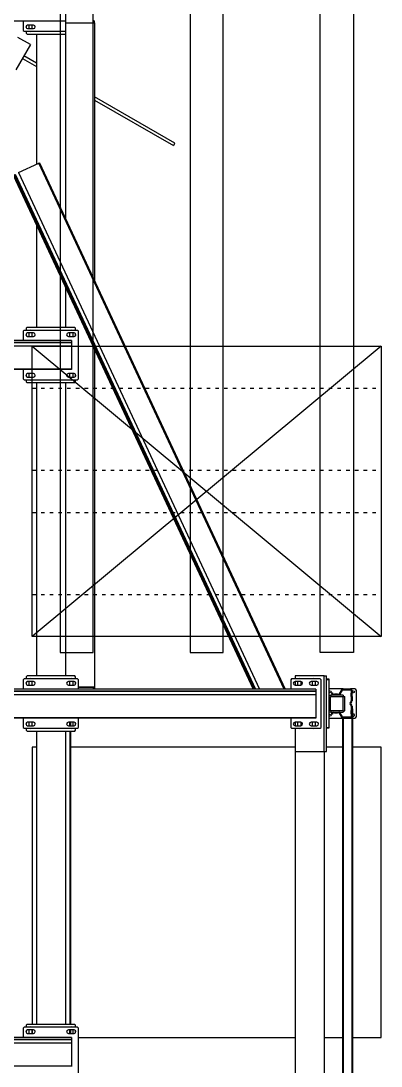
# Model space of a CAD drawing. Header units: millimetres. Extents: x 6622 to 532820, y 3370 to 359312.
# Drawn here: x 463761 to 465000, y 309641 to 313241 of the extents above; entities that cross this region are included whole.
import ezdxf

# ---------------------------------------------------------------- set-up
doc = ezdxf.new("R2010")
doc.units = ezdxf.units.MM
doc.linetypes.add('ACAD_ISO03W100', pattern=[30, 12, -18])

# ---------------------------------------------------------------- blocks, each defined once
blk = doc.blocks.new('A$C6F3A12F4')
at = {"color": 2, "linetype": 'Continuous', "lineweight": 25}
for p, q in [((3885.2, 3700), (3885.2, 3602)), ((4885.2, 3700), (3885.2, 3700)), ((4885.2, 3602), (4885.2, 3700)), ((3685.2, 3610), (3685.2, 3594.5)), ((3780.2, 3615), (3690.2, 3615)), ((3690.7, 3600), (3690.7, 3597.5)), ((3690.7, 3600), (3699.8, 3600)), ((3699.8, 3600), (3699.8, 3597.5)), ((3710.6, 3600), (3699.8, 3600)), ((3710.6, 3597.5), (3710.6, 3600)), ((3710.6, 3600), (3725.8, 3600)), ((3725.8, 3597.5), (3725.8, 3600)), ((3744.6, 3600), (3744.6, 3597.5)), ((3744.6, 3600), (3759.8, 3600)), ((3753.2, 3600), (3753.2, 3602)), ((3753.2, 3602), (3758.2, 3602)), ((3758.2, 3602), (3758.2, 3600)), ((3758.2, 3602), (3784.2, 3602)), ((3759.8, 3600), (3759.8, 3597.5)), ((3770.6, 3600), (3759.8, 3600)), ((3770.6, 3600), (3779.7, 3600)), ((3770.6, 3597.5), (3770.6, 3600)), ((3779.7, 3600), (3784.2, 3600)), ((3779.7, 3597.5), (3779.7, 3600)), ((3784.2, 3600), (3784.2, 3602)), ((3785.2, 3601.8), (3785.2, 3610)), ((3787.2, 3599.5), (3787.2, 3602)), ((3787.2, 3602), (6083.2, 3602)), ((3787.2, 3599), (3787.2, 3599.5)), ((3787.2, 3599.5), (6083.2, 3599.5)), ((3687.7, 3594.5), (3685.2, 3594.5)), ((3685.2, 3570.1), (3685.2, 3594.5)), ((3685.2, 3570.1), (3685.2, 3520)), ((3685.2, 3570.1), (3687.7, 3570.1)), ((3687.7, 3570.1), (3687.7, 3594.5)), ((3689.1, 3567.5), (3687.8, 3565.4)), ((3701.8, 3556.9), (3687.8, 3565.4)), ((3703.1, 3559), (3689.1, 3567.5)), ((3690.7, 3597.5), (3699.8, 3597.5)), ((3710.6, 3597.5), (3699.8, 3597.5)), ((3706.7, 3569.9), (3711.7, 3569.9)), ((3706.7, 3569.9), (3706.7, 3526.9)), ((3710.6, 3597.5), (3725.8, 3597.5)), ((3710.7, 3569.9), (3710.7, 3574.9)), ((3760.7, 3574.9), (3710.7, 3574.9)), ((3760.7, 3569.9), (3710.7, 3569.9)), ((3711.7, 3569.9), (3711.7, 3526.9)), ((3729.2, 3598.8), (3727.6, 3596.8)), ((3727.6, 3596.8), (3731.8, 3593.5)), ((3729.2, 3598.8), (3733.3, 3595.5)), ((3731.8, 3593.5), (3733.3, 3595.5)), ((3737.1, 3595.5), (3741.2, 3598.8)), ((3737.1, 3595.5), (3738.6, 3593.5)), ((3738.6, 3593.5), (3742.8, 3596.8)), ((3742.8, 3596.8), (3741.2, 3598.8)), ((3744.6, 3597.5), (3759.8, 3597.5)), ((3759.7, 3569.9), (3764.7, 3569.9)), ((3759.7, 3526.9), (3759.7, 3569.9)), ((3770.6, 3597.5), (3759.8, 3597.5)), ((3760.7, 3569.9), (3760.7, 3574.9)), ((3764.7, 3526.9), (3764.7, 3569.9)), ((3781.3, 3567.5), (3767.3, 3559)), ((3782.6, 3565.4), (3768.6, 3556.9)), ((3770.6, 3597.5), (3779.7, 3597.5)), ((3782.6, 3565.4), (3781.3, 3567.5)), ((3782.7, 3594.5), (3782.7, 3570.1)), ((3785.2, 3594.5), (3782.7, 3594.5)), ((3782.7, 3570.1), (3785.2, 3570.1)), ((3787.2, 3599), (3785.2, 3599)), ((3785.2, 3599), (3785.2, 3594.5)), ((3785.2, 3594.5), (3785.2, 3570.1)), ((3785.2, 3572), (3787.2, 3572)), ((3785.2, 3567), (3785.2, 3570.1)), ((3787.2, 3567), (3785.2, 3567)), ((3785.2, 3520), (3785.2, 3567)), ((3787.2, 3599), (3787.2, 3572)), ((3787.2, 3572), (3787.2, 3567)), ((3787.2, 3569.5), (6083.2, 3569.5)), ((3787.2, 3567), (6083.2, 3567)), ((3885.2, 3567), (3885.2, 3511.9)), ((4885.2, 3503.9), (4885.2, 3567)), ((3698.2, 3530), (3698.2, 3532.5)), ((3698.2, 3532.5), (3700.2, 3532.5)), ((3698.2, 3530), (3700.2, 3530)), ((3700.2, 3530), (3700.2, 3532.5)), ((3701.8, 3556.9), (3703.1, 3559)), ((3703.2, 3550.3), (3703.2, 3554.3)), ((3705.7, 3554.3), (3703.2, 3554.3)), ((3705.7, 3550.3), (3703.2, 3550.3)), ((3703.2, 3550.3), (3703.2, 3539.5)), ((3703.2, 3539.5), (3705.7, 3539.5)), ((3703.2, 3535.5), (3703.2, 3539.5)), ((3703.2, 3535.5), (3705.7, 3535.5)), ((3705.7, 3550.3), (3705.7, 3554.3)), ((3705.7, 3550.3), (3705.7, 3539.5)), ((3705.7, 3535.5), (3705.7, 3539.5)), ((3767.2, 3554.3), (3764.7, 3554.3)), ((3767.2, 3550.3), (3764.7, 3550.3)), ((3764.7, 3539.5), (3767.2, 3539.5)), ((3764.7, 3535.5), (3767.2, 3535.5)), ((3767.2, 3554.3), (3767.2, 3550.3)), ((3767.2, 3539.5), (3767.2, 3550.3)), ((3767.2, 3539.5), (3767.2, 3535.5)), ((3767.3, 3559), (3768.6, 3556.9)), ((3770.2, 3532.5), (3770.2, 3530)), ((3770.2, 3532.5), (3772.2, 3532.5)), ((3770.2, 3530), (3772.2, 3530)), ((3772.2, 3532.5), (3772.2, 3530)), ((3640.2, 3503.9), (3640.2, 3511.9)), ((3900.2, 3511.9), (3640.2, 3511.9)), ((3640.2, 3503.9), (3640.2, 3403.9)), ((3900.2, 3503.9), (3640.2, 3503.9)), ((3650.7, 3511.9), (3650.7, 3519.9)), ((3650.7, 3519.9), (3653.7, 3519.9)), ((3653.7, 3494), (3650.7, 3491)), ((3653.7, 3519.9), (3653.7, 3511.9)), ((3653.7, 3519.9), (3817.7, 3519.9)), ((3817.7, 3494), (3653.7, 3494)), ((3706.7, 3526.9), (3711.7, 3526.9)), ((3713.7, 3524.9), (3713.7, 3519.9)), ((3713.7, 3524.9), (3757.7, 3524.9)), ((3757.7, 3519.9), (3757.7, 3524.9)), ((3759.7, 3526.9), (3764.7, 3526.9)), ((3817.7, 3511.9), (3817.7, 3519.9)), ((3817.7, 3519.9), (3820.7, 3519.9)), ((3820.7, 3491), (3817.7, 3494)), ((3820.7, 3519.9), (3820.7, 3511.9)), ((3900.2, 3503.9), (3900.2, 3511.9)), ((3900.2, 3403.9), (3900.2, 3503.9)), ((3900.2, 3503.9), (5970.2, 3503.9)), ((3650.7, 3491), (3650.7, 3392)), ((3659.7, 3479), (3659.7, 3459)), ((3671.7, 3474.9), (3659.7, 3474.9)), ((3659.7, 3462.9), (3671.7, 3462.9)), ((3671.7, 3459), (3671.7, 3479)), ((3685.7, 3475), (3691.1, 3475)), ((3685.7, 3475), (3685.7, 225)), ((3691.1, 225), (3691.1, 3475)), ((3691.1, 3475), (3693.7, 3475)), ((3693.7, 3475), (3693.7, 225)), ((3693.7, 3475), (3705.7, 3475)), ((3705.7, 3475), (3705.7, 225)), ((3705.7, 3475), (3783.1, 3475)), ((3783.1, 225), (3783.1, 3475)), ((3783.1, 3475), (3785.7, 3475)), ((3785.7, 3475), (3785.7, 225)), ((3799.7, 3479), (3799.7, 3459)), ((3811.7, 3474.9), (3799.7, 3474.9)), ((3799.7, 3462.9), (3811.7, 3462.9)), ((3811.7, 3459), (3811.7, 3479)), ((3820.7, 3392), (3820.7, 3491)), ((3659.7, 3424), (3659.7, 3404)), ((3671.6, 3424.9), (3659.8, 3424.9)), ((3671.7, 3404), (3671.7, 3424)), ((3799.7, 3424), (3799.7, 3404)), ((3811.6, 3424.9), (3799.8, 3424.9)), ((3811.7, 3404), (3811.7, 3424)), ((3640.2, 3403.9), (3650.7, 3403.9)), ((3650.7, 3392), (3653.7, 3389)), ((3653.7, 3389), (3685.7, 3389)), ((3659.7, 3412.9), (3671.7, 3412.9)), ((3659.7, 3403.9), (3671.7, 3403.9)), ((3785.7, 3389), (3817.7, 3389)), ((3799.7, 3412.9), (3811.7, 3412.9)), ((3799.7, 3403.9), (3811.7, 3403.9)), ((3817.7, 3389), (3820.7, 3392)), ((3820.7, 3403.9), (3900.2, 3403.9)), ((3885.2, 3403.9), (3885.2, 2633)), ((3900.2, 3403.9), (5970.2, 3403.9)), ((4885.2, 2659), (4885.2, 3403.9)), ((1873.1, 2524.8), (3685.7, 3370)), ((3685.7, 3367.1), (1874.2, 2522.4)), ((1906.9, 2452.3), (3685.7, 3281.7)), ((1912, 2441.4), (3685.7, 3268.5)), ((3685.7, 3265.6), (1913.1, 2439)), ((1915.3, 2434.1), (3685.7, 3259.7)), ((1805.1, 2990.5), (1645.5, 2714)), ((1657.2, 2714), (1813.9, 2985.4)), ((1390.8, 2714), (1386.1, 2714)), ((1390.8, 2614), (1390.8, 2714)), ((1390.8, 2714), (2278.9, 2714)), ((2515.5, 2714), (3679.2, 2714)), ((3679.2, 2714), (3679.2, 2659)), ((3679.2, 2714), (3685.2, 2714)), ((3679.2, 2659), (3679.2, 2711)), ((3685.2, 2711), (3679.2, 2711)), ((3685.2, 2714), (3685.2, 2711)), ((3685.2, 2659), (3685.2, 2711)), ((2443.2, 2649.1), (2440.2, 2646.1)), ((2440.2, 2646.1), (2440.2, 2482.1)), ((2450.2, 2649.1), (2443.2, 2649.1)), ((2453.2, 2659), (2450.2, 2656)), ((2450.2, 2656), (2450.2, 2472)), ((2617.2, 2659), (2453.2, 2659)), ((2459.2, 2644), (2459.2, 2624)), ((2471.2, 2640.1), (2459.2, 2640.1)), ((2459.2, 2628.1), (2471.2, 2628.1)), ((2468.4, 2649.1), (2462, 2649.1)), ((2471.2, 2624), (2471.2, 2644)), ((2485.2, 2635), (2485.2, 1065)), ((2485.2, 2635), (2490.6, 2635)), ((2490.6, 1065), (2490.6, 2635)), ((2490.6, 2635), (2493.2, 2635)), ((2493.2, 2635), (2493.2, 1065)), ((2493.2, 2635), (2505.2, 2635)), ((2505.2, 2635), (2505.2, 1065)), ((2505.2, 2635), (2582.6, 2635)), ((2582.6, 1065), (2582.6, 2635)), ((2582.6, 2635), (2585.2, 2635)), ((2585.2, 2635), (2585.2, 1065)), ((2599.2, 2644), (2599.2, 2624)), ((2611.2, 2640.1), (2599.2, 2640.1)), ((2599.2, 2628.1), (2611.2, 2628.1)), ((2608.4, 2649.1), (2602, 2649.1)), ((2611.2, 2624), (2611.2, 2644)), ((2620.2, 2656), (2617.2, 2659)), ((2620.2, 2472), (2620.2, 2656)), ((2627.2, 2649.1), (2620.2, 2649.1)), ((2630.2, 2646.1), (2627.2, 2649.1)), ((2630.2, 2482.1), (2630.2, 2646.1)), ((3643.2, 2649.1), (3640.2, 2646.1)), ((3640.2, 2646.1), (3640.2, 2482.1)), ((3650.7, 2649.1), (3643.2, 2649.1)), ((3653.7, 2659), (3650.7, 2656)), ((3650.7, 2656), (3650.7, 2472)), ((3685.7, 2659), (3653.7, 2659)), ((3659.7, 2644), (3659.7, 2624)), ((3671.7, 2640.1), (3659.7, 2640.1)), ((3659.7, 2628.1), (3671.7, 2628.1)), ((3668.9, 2649.1), (3662.5, 2649.1)), ((3670.7, 2628.1), (3670.7, 2630.1)), ((3670.7, 2630.1), (3671.7, 2630.1)), ((3671.7, 2624), (3671.7, 2644)), ((3817.7, 2659), (3785.7, 2659)), ((3799.7, 2644), (3799.7, 2624)), ((3811.7, 2640.1), (3799.7, 2640.1)), ((3811.7, 2633), (3799.7, 2633)), ((3811.7, 2630.5), (3799.7, 2630.5)), ((3799.7, 2630.1), (3800.7, 2630.1)), ((3799.7, 2628.1), (3811.7, 2628.1)), ((3800.7, 2630.1), (3800.7, 2628.1)), ((3808.9, 2649.1), (3802.5, 2649.1)), ((3811.7, 2624), (3811.7, 2644)), ((3820.7, 2656), (3817.7, 2659)), ((3820.7, 2472), (3820.7, 2656)), ((3827.2, 2649.1), (3820.7, 2649.1)), ((3821.1, 2633), (3820.7, 2633)), ((3830.2, 2646.1), (3827.2, 2649.1)), ((3830.2, 2482.1), (3830.2, 2646.1)), ((4840.2, 2633), (3830.2, 2633)), ((4840.2, 2630.5), (3830.2, 2630.5)), ((4843.2, 2649.1), (4840.2, 2646.1)), ((4840.2, 2646.1), (4840.2, 2482.1)), ((4850.2, 2649.1), (4843.2, 2649.1)), ((4850.2, 2633), (4849.3, 2633)), ((4853.2, 2659), (4850.2, 2656)), ((4850.2, 2656), (4850.2, 2472)), ((5017.2, 2659), (4853.2, 2659)), ((4859.2, 2644), (4859.2, 2624)), ((4871.2, 2640.1), (4859.2, 2640.1)), ((4871.2, 2633), (4859.2, 2633)), ((4871.2, 2630.5), (4859.2, 2630.5)), ((4859.2, 2628.1), (4871.2, 2628.1)), ((4868.4, 2649.1), (4862, 2649.1)), ((4871.2, 2624), (4871.2, 2644)), ((4885.2, 2635), (4890.6, 2635)), ((4885.2, 2635), (4885.2, 1065)), ((4890.6, 1065), (4890.6, 2635)), ((4890.6, 2635), (4893.2, 2635)), ((4893.2, 2635), (4893.2, 1065)), ((4893.2, 2635), (4905.2, 2635)), ((4905.2, 2635), (4905.2, 1065)), ((4905.2, 2635), (4982.6, 2635)), ((4982.6, 1065), (4982.6, 2635)), ((4982.6, 2635), (4985.2, 2635)), ((1304.2, 2614), (1390.8, 2614)), ((1385.2, 2614), (1385.2, 1085.9)), ((1390.8, 2614), (1579.4, 2614)), ((1420.2, 2472), (1420.2, 2614)), ((1430.2, 2482.1), (1430.2, 2614)), ((1579.4, 2614.1), (2064.6, 2614.1)), ((2301.3, 2614.1), (2440.2, 2614.1)), ((2630.2, 2614.1), (3640.2, 2614.1)), ((3830.2, 2614.1), (4840.2, 2614.1)), ((1906.9, 2452.3), (1874.2, 2522.4)), ((1399.2, 2504), (1399.2, 2484)), ((1411.2, 2500.1), (1399.2, 2500.1)), ((1399.2, 2488.1), (1411.2, 2488.1)), ((1411.2, 2484), (1411.2, 2504)), ((1430.2, 2514.1), (1878.1, 2514.1)), ((1466.2, 2493.3), (1441.2, 2450)), ((1466.2, 2493.3), (1552.8, 2443.3)), ((1530.1, 2514.1), (1505.1, 2470.8)), ((1513.9, 2465.8), (1541.8, 2514.1)), ((2086.8, 2514.1), (2440.2, 2514.1)), ((2459.2, 2504), (2459.2, 2484)), ((2471.2, 2500.1), (2459.2, 2500.1)), ((2459.2, 2488.1), (2471.2, 2488.1)), ((2471.2, 2484), (2471.2, 2504)), ((2599.2, 2504), (2599.2, 2484)), ((2611.2, 2500.1), (2599.2, 2500.1)), ((2599.2, 2488.1), (2611.2, 2488.1)), ((2611.2, 2484), (2611.2, 2504)), ((2630.2, 2514.1), (3640.2, 2514.1)), ((3659.7, 2504), (3659.7, 2484)), ((3671.7, 2500.1), (3659.7, 2500.1)), ((3659.7, 2488.1), (3671.7, 2488.1)), ((3671.7, 2484), (3671.7, 2504)), ((3799.7, 2504), (3799.7, 2484)), ((3811.7, 2500.1), (3799.7, 2500.1)), ((3799.7, 2488.1), (3811.7, 2488.1)), ((3811.7, 2484), (3811.7, 2504)), ((3830.2, 2514.1), (4840.2, 2514.1)), ((3885.2, 2514.1), (3885.2, 2500)), ((3885.2, 2500), (4840.2, 2500)), ((4859.2, 2504), (4859.2, 2484)), ((4871.2, 2500.1), (4859.2, 2500.1)), ((4859.2, 2500), (4871.2, 2500)), ((4859.2, 2488.1), (4871.2, 2488.1)), ((4871.2, 2484), (4871.2, 2504)), ((1385.2, 2469), (1417.2, 2469)), ((1401.7, 2479.1), (1408.7, 2479.1)), ((1417.2, 2469), (1420.2, 2472)), ((1420.2, 2479.1), (1427.2, 2479.1)), ((1427.2, 2479.1), (1430.2, 2482.1)), ((2440.2, 2482.1), (2443.2, 2479.1)), ((2443.2, 2479.1), (2450.2, 2479.1)), ((2450.2, 2472), (2453.2, 2469)), ((2453.2, 2469), (2485.2, 2469)), ((2461.7, 2479.1), (2468.7, 2479.1)), ((2585.2, 2469), (2617.2, 2469)), ((2601.7, 2479.1), (2608.7, 2479.1)), ((2617.2, 2469), (2620.2, 2472)), ((2620.2, 2479.1), (2627.2, 2479.1)), ((2627.2, 2479.1), (2630.2, 2482.1)), ((3640.2, 2482.1), (3643.2, 2479.1)), ((3643.2, 2479.1), (3650.7, 2479.1)), ((3650.7, 2472), (3653.7, 2469)), ((3653.7, 2469), (3685.7, 2469)), ((3662.2, 2479.1), (3669.2, 2479.1)), ((3785.7, 2469), (3817.7, 2469)), ((3802.2, 2479.1), (3809.2, 2479.1)), ((3817.7, 2469), (3820.7, 2472)), ((3820.7, 2479.1), (3827.2, 2479.1)), ((3827.2, 2479.1), (3830.2, 2482.1)), ((4840.2, 2482.1), (4843.2, 2479.1)), ((4843.2, 2479.1), (4850.2, 2479.1)), ((4850.2, 2472), (4853.2, 2469)), ((4853.2, 2469), (4885.2, 2469)), ((4861.7, 2479.1), (4868.7, 2479.1))]:
    blk.add_line(p, q, dxfattribs=at)
at = {"color": 2, "linetype": 'Continuous', "lineweight": 25, "flags": 128}
for points in [[(1805.1, 2990.5), (1805.3, 2990.4), (1805.7, 2990.1), (1806.5, 2989.7), (1807.5, 2989.1), (1808.6, 2988.4), (1809.8, 2987.7), (1811, 2987.1), (1812, 2986.4), (1812.9, 2985.9), (1813.5, 2985.6), (1813.9, 2985.4), (1813.9, 2985.4)], [(1874.2, 2522.4), (1874, 2522.9), (1873.8, 2523.3), (1873.6, 2523.7), (1873.4, 2524.1), (1873.3, 2524.4), (1873.2, 2524.6), (1873.1, 2524.7), (1873.1, 2524.8)]]:
    blk.add_lwpolyline(points, dxfattribs=at)
at = {"color": 2, "linetype": 'Continuous', "lineweight": 25}
for centre in [(3695.2, 3605), (3695.2, 3525), (3775.2, 3525)]:
    blk.add_circle(centre, 3.5, dxfattribs=at)
for centre, radius, start, end in [((3690.2, 3610), 5, 90, 180), ((3690.7, 3594.5), 5.5, 90, 180), ((3725.8, 3594.5), 5.5, 51.3402, 90), ((3744.6, 3594.5), 5.5, 90, 128.6598), ((3775.2, 3605), 3.5, 301.0027, 180), ((3775.2, 3605), 3.5, 180, 238.9973), ((3779.7, 3594.5), 5.5, 0, 90), ((3780.2, 3610), 5, 0, 90), ((3784.2, 3599), 3, 0, 90), ((3784.2, 3599), 1, 0, 90), ((3690.7, 3570.1), 5.5, 180, 238.5704), ((3690.7, 3594.5), 3, 90, 180), ((3690.7, 3570.1), 3, 180, 238.5704), ((3725.8, 3594.5), 3, 51.3402, 90), ((3735.2, 3597.8), 5.5, 231.3402, 308.6598), ((3735.2, 3597.8), 3, 231.3402, 308.6598), ((3744.6, 3594.5), 3, 90, 128.6598), ((3779.7, 3594.5), 3, 0, 90), ((3779.7, 3570.1), 3, 301.4296, 0), ((3779.7, 3570.1), 5.5, 301.4296, 0), ((3700.2, 3535.5), 5.5, 270, 0), ((3700.2, 3535.5), 3, 270, 0), ((3700.2, 3554.3), 3, 0, 58.5704), ((3700.2, 3554.3), 5.5, 0, 58.5704), ((3770.2, 3554.3), 5.5, 121.4296, 180), ((3770.2, 3535.5), 5.5, 180, 270), ((3770.2, 3554.3), 3, 121.4296, 180), ((3770.2, 3535.5), 3, 180, 270), ((3713.7, 3526.9), 7, 180, 270), ((3713.7, 3526.9), 2, 180, 270), ((3757.7, 3526.9), 2, 270, 0), ((3757.7, 3526.9), 7, 270, 0), ((3655.2, 3468.9), 6, 138.5904, 221.4096), ((3665.7, 3479), 6, 0, 180), ((3665.7, 3459), 6, 180, 0), ((3805.7, 3479), 6, 0, 180), ((3805.7, 3459), 6, 180, 0), ((3815.2, 3468.9), 6, 336.4435, 23.5565), ((3655.2, 3418.9), 6, 138.5904, 221.4096), ((3665.7, 3424), 6, 0, 180), ((3805.7, 3424), 6, 0, 180), ((3815.2, 3418.9), 6, 336.4435, 23.5565), ((3665.7, 3404), 6, 180, 0), ((3805.7, 3404), 6, 180, 0), ((1386.3, 2711.6), 2.44, 94.4016, 183.8129), ((3690.2, 2680), 5, 154.1581, 180), ((2455.2, 2634.1), 6, 146.4427, 213.5573), ((2465.2, 2644), 6, 0, 180), ((2605.2, 2644), 6, 0, 180), ((2615.2, 2634.1), 6, 326.4427, 33.5573), ((3655.2, 2634.1), 6, 138.5904, 221.4096), ((3665.7, 2644), 6, 0, 180), ((3805.7, 2644), 6, 0, 180), ((3815.2, 2634.1), 6, 336.4435, 23.5565), ((4855.2, 2634.1), 6, 146.4427, 213.5573), ((4865.2, 2644), 6, 0, 180), ((2465.2, 2624), 6, 180, 0), ((2605.2, 2624), 6, 180, 0), ((3665.7, 2624), 6, 180, 0), ((3805.7, 2624), 6, 180, 0), ((4865.2, 2624), 6, 180, 0), ((1405.2, 2504), 6, 0, 180), ((1405.2, 2484), 6, 180, 0), ((1415.2, 2494.1), 6, 326.4427, 33.5573), ((2455.2, 2494.1), 6, 146.4427, 213.5573), ((2465.2, 2504), 6, 0, 180), ((2465.2, 2484), 6, 180, 0), ((2605.2, 2504), 6, 0, 180), ((2605.2, 2484), 6, 180, 0), ((2615.2, 2494.1), 6, 326.4427, 33.5573), ((3655.2, 2494.1), 6, 138.5904, 221.4096), ((3665.7, 2504), 6, 0, 180), ((3665.7, 2484), 6, 180, 0), ((3805.7, 2504), 6, 0, 180), ((3805.7, 2484), 6, 180, 0), ((3815.2, 2494.1), 6, 336.4435, 23.5565), ((4855.2, 2494.1), 6, 146.4427, 213.5573), ((4865.2, 2504), 6, 0, 180), ((4865.2, 2484), 6, 180, 0)]:
    blk.add_arc(centre, radius, start, end, dxfattribs=at)
blk = doc.blocks.new('A$C2A5E29B8')
at = {"color": 3}
for p, q in [((95.4, 5126), (95.4, 0)), ((209.6, 0), (209.6, 5126)), ((542.9, 5126), (542.9, 0)), ((657.1, 0), (657.1, 5126)), ((990.4, 0), (990.4, 5126)), ((1104.6, 5126), (1104.6, 0)), ((95.4, 0), (209.6, 0)), ((542.9, 0), (657.1, 0)), ((1104.6, 0), (990.4, 0))]:
    blk.add_line(p, q, dxfattribs=at)
at = {"color": 5}
for p, q in [((0, 1055.1), (1200, 1055.1)), ((0, 55.1), (0, 1055.1)), ((0, 1055.1), (1200, 55.1)), ((1200, 1055.1), (0, 55.1)), ((1200, 1055.1), (1200, 55.1)), ((1200, 55.1), (0, 55.1))]:
    blk.add_line(p, q, dxfattribs=at)
at = {"color": 5, "linetype": 'ACAD_ISO03W100'}
for p, q in [((0, 910), (1200, 910)), ((0, 627.6), (1200, 627.6)), ((0, 482.5), (1200, 482.5)), ((0, 200.2), (1200, 200.2))]:
    blk.add_line(p, q, dxfattribs=at)

msp = doc.modelspace()

# ---------------------------------------------------------------- block references
at = {"color": 3}
msp.add_blockref('A$C2A5E29B8', (463800, 311065.654), dxfattribs=at)
at = {"color": 0, "rotation": 270}
msp.add_blockref('A$C6F3A12F4', (461300, 314625.198), dxfattribs=at)

doc.saveas('drawing.dxf')
